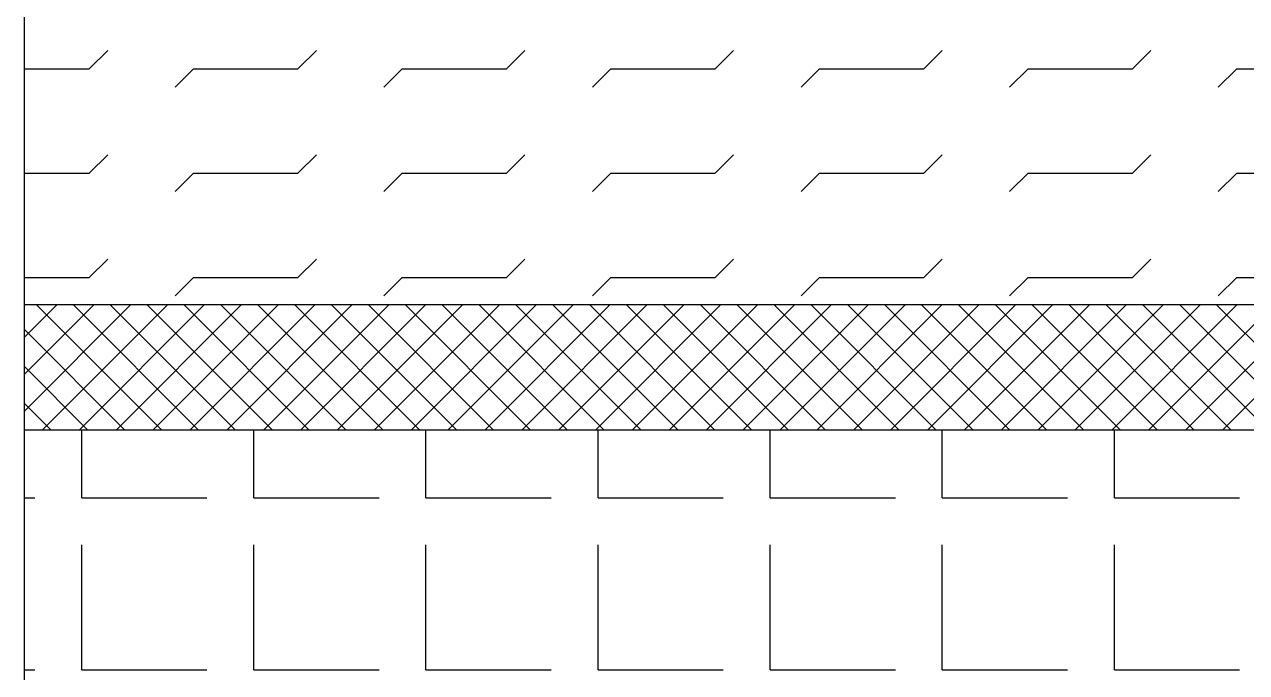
# Model space of a CAD drawing. Extents: x 10753 to 18704, y -5361 to 1140.
# Drawn here: x 14163 to 14221.6, y -3521 to -3489.9 of the extents above; entities that cross this region are included whole.
import ezdxf

# ---------------------------------------------------------------- set-up
doc = ezdxf.new("R2010")
doc.units = 0
doc.header["$LTSCALE"] = 30
doc.header["$MEASUREMENT"] = 0
doc.layers.add('LAYER2', color=132, linetype='CONTINUOUS')
doc.layers.add('WALL', color=2, linetype='CONTINUOUS')

msp = doc.modelspace()

# ---------------------------------------------------------------- linework, layer by layer
at = {"layer": 'LAYER2', "color": 0}
for p, q in [((14163.0385, -3504.88756), (14164.59016, -3503.3359)), ((14164.31639, -3509.3359), (14163.0385, -3508.058))]:
    msp.add_line(p, q, dxfattribs=at)
at = {"layer": 'WALL', "color": 9}
msp.add_line((14163.0385, -3550.89906), (14163.0385, -3428.89906), dxfattribs=at)
at = {"layer": 'WALL', "color": 3}
for p, q in [((14166.14818, -3492.02717), (14167.03206, -3491.14329)), ((14176.14818, -3492.02717), (14177.03206, -3491.14329)), ((14186.14818, -3492.02717), (14187.03206, -3491.14329)), ((14196.14818, -3492.02717), (14197.03206, -3491.14329)), ((14206.14818, -3492.02717), (14207.03206, -3491.14329)), ((14216.14818, -3492.02717), (14217.03206, -3491.14329)), ((14163.0385, -3492.02717), (14166.14818, -3492.02717)), ((14170.2643, -3492.91105), (14171.14818, -3492.02717)), ((14171.14818, -3492.02717), (14176.14818, -3492.02717)), ((14180.2643, -3492.91105), (14181.14818, -3492.02717)), ((14181.14818, -3492.02717), (14186.14818, -3492.02717)), ((14190.2643, -3492.91105), (14191.14818, -3492.02717)), ((14191.14818, -3492.02717), (14196.14818, -3492.02717)), ((14200.2643, -3492.91105), (14201.14818, -3492.02717)), ((14201.14818, -3492.02717), (14206.14818, -3492.02717)), ((14210.2643, -3492.91105), (14211.14818, -3492.02717)), ((14211.14818, -3492.02717), (14216.14818, -3492.02717)), ((14220.2643, -3492.91105), (14221.14818, -3492.02717)), ((14221.14818, -3492.02717), (14226.14818, -3492.02717)), ((14166.14818, -3497.02717), (14167.03206, -3496.14329)), ((14176.14818, -3497.02717), (14177.03206, -3496.14329)), ((14186.14818, -3497.02717), (14187.03206, -3496.14329)), ((14196.14818, -3497.02717), (14197.03206, -3496.14329)), ((14206.14818, -3497.02717), (14207.03206, -3496.14329)), ((14216.14818, -3497.02717), (14217.03206, -3496.14329)), ((14163.0385, -3497.02717), (14166.14818, -3497.02717)), ((14170.2643, -3497.91105), (14171.14818, -3497.02717)), ((14171.14818, -3497.02717), (14176.14818, -3497.02717)), ((14180.2643, -3497.91105), (14181.14818, -3497.02717)), ((14181.14818, -3497.02717), (14186.14818, -3497.02717)), ((14190.2643, -3497.91105), (14191.14818, -3497.02717)), ((14191.14818, -3497.02717), (14196.14818, -3497.02717)), ((14200.2643, -3497.91105), (14201.14818, -3497.02717)), ((14201.14818, -3497.02717), (14206.14818, -3497.02717)), ((14210.2643, -3497.91105), (14211.14818, -3497.02717)), ((14211.14818, -3497.02717), (14216.14818, -3497.02717)), ((14220.2643, -3497.91105), (14221.14818, -3497.02717)), ((14221.14818, -3497.02717), (14226.14818, -3497.02717)), ((14166.14818, -3502.02717), (14167.03206, -3501.14329)), ((14176.14818, -3502.02717), (14177.03206, -3501.14329)), ((14186.14818, -3502.02717), (14187.03206, -3501.14329)), ((14196.14818, -3502.02717), (14197.03206, -3501.14329)), ((14206.14818, -3502.02717), (14207.03206, -3501.14329)), ((14216.14818, -3502.02717), (14217.03206, -3501.14329)), ((14163.0385, -3502.02717), (14166.14818, -3502.02717)), ((14170.2643, -3502.91105), (14171.14818, -3502.02717)), ((14171.14818, -3502.02717), (14176.14818, -3502.02717)), ((14180.2643, -3502.91105), (14181.14818, -3502.02717)), ((14181.14818, -3502.02717), (14186.14818, -3502.02717)), ((14190.2643, -3502.91105), (14191.14818, -3502.02717)), ((14191.14818, -3502.02717), (14196.14818, -3502.02717)), ((14200.2643, -3502.91105), (14201.14818, -3502.02717)), ((14201.14818, -3502.02717), (14206.14818, -3502.02717)), ((14210.2643, -3502.91105), (14211.14818, -3502.02717)), ((14211.14818, -3502.02717), (14216.14818, -3502.02717)), ((14220.2643, -3502.91105), (14221.14818, -3502.02717)), ((14221.14818, -3502.02717), (14226.14818, -3502.02717)), ((14253.10373, -3503.3359), (14163.0385, -3503.3359)), ((14163.0385, -3506.65533), (14166.35793, -3503.3359)), ((14163.0385, -3508.4231), (14168.12569, -3503.3359)), ((14169.6197, -3509.3359), (14163.6197, -3503.3359)), ((14163.89346, -3509.3359), (14169.89346, -3503.3359)), ((14171.38746, -3509.3359), (14165.38746, -3503.3359)), ((14165.66123, -3509.3359), (14171.66123, -3503.3359)), ((14173.15523, -3509.3359), (14167.15523, -3503.3359)), ((14167.42899, -3509.3359), (14173.42899, -3503.3359)), ((14174.923, -3509.3359), (14168.923, -3503.3359)), ((14169.19676, -3509.3359), (14175.19676, -3503.3359)), ((14176.69076, -3509.3359), (14170.69076, -3503.3359)), ((14170.96453, -3509.3359), (14176.96453, -3503.3359)), ((14178.45853, -3509.3359), (14172.45853, -3503.3359)), ((14172.73229, -3509.3359), (14178.73229, -3503.3359)), ((14180.2263, -3509.3359), (14174.2263, -3503.3359)), ((14174.50006, -3509.3359), (14180.50006, -3503.3359)), ((14181.99406, -3509.3359), (14175.99406, -3503.3359)), ((14176.26783, -3509.3359), (14182.26783, -3503.3359)), ((14183.76183, -3509.3359), (14177.76183, -3503.3359)), ((14178.03559, -3509.3359), (14184.03559, -3503.3359)), ((14185.5296, -3509.3359), (14179.5296, -3503.3359)), ((14179.80336, -3509.3359), (14185.80336, -3503.3359)), ((14187.29736, -3509.3359), (14181.29736, -3503.3359)), ((14181.57113, -3509.3359), (14187.57113, -3503.3359)), ((14189.06513, -3509.3359), (14183.06513, -3503.3359)), ((14183.3389, -3509.3359), (14189.3389, -3503.3359)), ((14190.8329, -3509.3359), (14184.8329, -3503.3359)), ((14185.10666, -3509.3359), (14191.10666, -3503.3359)), ((14192.60067, -3509.3359), (14186.60067, -3503.3359)), ((14186.87443, -3509.3359), (14192.87443, -3503.3359)), ((14194.36843, -3509.3359), (14188.36843, -3503.3359)), ((14188.6422, -3509.3359), (14194.6422, -3503.3359)), ((14196.1362, -3509.3359), (14190.1362, -3503.3359)), ((14190.40996, -3509.3359), (14196.40996, -3503.3359)), ((14197.90397, -3509.3359), (14191.90397, -3503.3359)), ((14192.17773, -3509.3359), (14198.17773, -3503.3359)), ((14199.67173, -3509.3359), (14193.67173, -3503.3359)), ((14193.9455, -3509.3359), (14199.9455, -3503.3359)), ((14201.4395, -3509.3359), (14195.4395, -3503.3359)), ((14195.71326, -3509.3359), (14201.71326, -3503.3359)), ((14203.20727, -3509.3359), (14197.20727, -3503.3359)), ((14197.48103, -3509.3359), (14203.48103, -3503.3359)), ((14204.97503, -3509.3359), (14198.97503, -3503.3359)), ((14199.2488, -3509.3359), (14205.2488, -3503.3359)), ((14206.7428, -3509.3359), (14200.7428, -3503.3359)), ((14201.01657, -3509.3359), (14207.01657, -3503.3359)), ((14208.51057, -3509.3359), (14202.51057, -3503.3359)), ((14202.78433, -3509.3359), (14208.78433, -3503.3359)), ((14210.27834, -3509.3359), (14204.27834, -3503.3359)), ((14204.5521, -3509.3359), (14210.5521, -3503.3359)), ((14212.0461, -3509.3359), (14206.0461, -3503.3359)), ((14206.31987, -3509.3359), (14212.31987, -3503.3359)), ((14213.81387, -3509.3359), (14207.81387, -3503.3359)), ((14208.08763, -3509.3359), (14214.08763, -3503.3359)), ((14215.58164, -3509.3359), (14209.58164, -3503.3359)), ((14209.8554, -3509.3359), (14215.8554, -3503.3359)), ((14217.3494, -3509.3359), (14211.3494, -3503.3359)), ((14211.62317, -3509.3359), (14217.62317, -3503.3359)), ((14219.11717, -3509.3359), (14213.11717, -3503.3359)), ((14213.39093, -3509.3359), (14219.39093, -3503.3359)), ((14220.88494, -3509.3359), (14214.88494, -3503.3359)), ((14215.1587, -3509.3359), (14221.1587, -3503.3359)), ((14222.6527, -3509.3359), (14216.6527, -3503.3359)), ((14216.92647, -3509.3359), (14222.92647, -3503.3359)), ((14224.42047, -3509.3359), (14218.42047, -3503.3359)), ((14218.69423, -3509.3359), (14224.69423, -3503.3359)), ((14226.18824, -3509.3359), (14220.18824, -3503.3359)), ((14220.462, -3509.3359), (14226.462, -3503.3359)), ((14167.85193, -3509.3359), (14163.0385, -3504.52247)), ((14166.08416, -3509.3359), (14163.0385, -3506.29024)), ((14253.10373, -3509.3359), (14163.0385, -3509.3359)), ((14165.78656, -3512.58037), (14165.78656, -3509.3359)), ((14174.03656, -3512.58037), (14174.03656, -3509.3359)), ((14182.28656, -3512.58037), (14182.28656, -3509.3359)), ((14190.53656, -3512.58037), (14190.53656, -3509.3359)), ((14198.78656, -3512.58037), (14198.78656, -3509.3359)), ((14207.03656, -3512.58037), (14207.03656, -3509.3359)), ((14215.28656, -3512.58037), (14215.28656, -3509.3359)), ((14165.78656, -3512.58037), (14171.78656, -3512.58037)), ((14174.03656, -3512.58037), (14180.03656, -3512.58037)), ((14182.28656, -3512.58037), (14188.28656, -3512.58037)), ((14190.53656, -3512.58037), (14196.53656, -3512.58037)), ((14198.78656, -3512.58037), (14204.78656, -3512.58037)), ((14207.03656, -3512.58037), (14213.03656, -3512.58037)), ((14215.28656, -3512.58037), (14221.28656, -3512.58037)), ((14165.78656, -3520.83037), (14165.78656, -3514.83037)), ((14174.03656, -3520.83037), (14174.03656, -3514.83037)), ((14182.28656, -3520.83037), (14182.28656, -3514.83037)), ((14190.53656, -3520.83037), (14190.53656, -3514.83037)), ((14198.78656, -3520.83037), (14198.78656, -3514.83037)), ((14207.03656, -3520.83037), (14207.03656, -3514.83037)), ((14215.28656, -3520.83037), (14215.28656, -3514.83037)), ((14165.78656, -3520.83037), (14171.78656, -3520.83037)), ((14174.03656, -3520.83037), (14180.03656, -3520.83037)), ((14182.28656, -3520.83037), (14188.28656, -3520.83037)), ((14190.53656, -3520.83037), (14196.53656, -3520.83037)), ((14198.78656, -3520.83037), (14204.78656, -3520.83037)), ((14207.03656, -3520.83037), (14213.03656, -3520.83037)), ((14215.28656, -3520.83037), (14221.28656, -3520.83037))]:
    msp.add_line(p, q, dxfattribs=at)
at = {"layer": 'WALL', "color": 0}
for p, q in [((14163.0385, -3512.58037), (14163.53656, -3512.58037)), ((14163.0385, -3520.83037), (14163.53656, -3520.83037))]:
    msp.add_line(p, q, dxfattribs=at)

doc.saveas('drawing.dxf')
